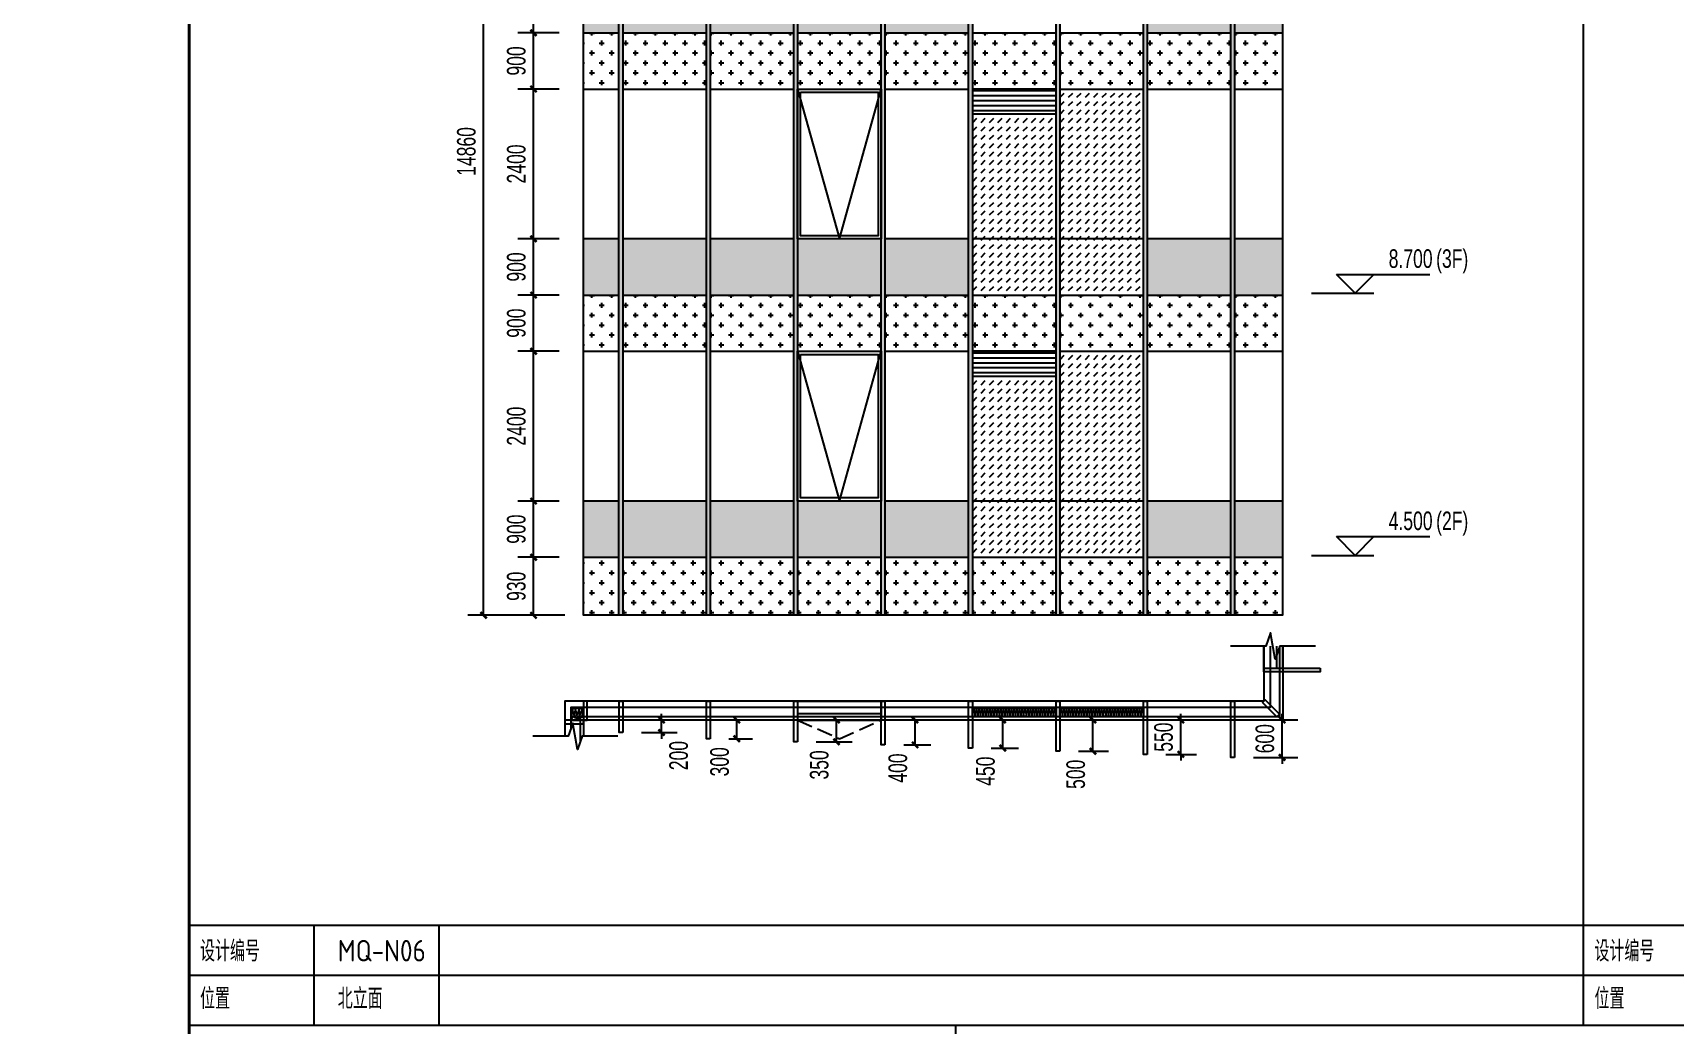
# Model space of a CAD drawing. Extents: x -3 to 440502, y -49243 to 59402.
# Drawn here: x 89097 to 115402, y 31079 to 46974 of the extents above; entities that cross this region are included whole.
import ezdxf

# ---------------------------------------------------------------- set-up
doc = ezdxf.new("R2010")
doc.units = 0
doc.header["$LTSCALE"] = 1000
doc.header["$MEASUREMENT"] = 0
for name, pattern in [('109-34 轴网$0$L1$0$$AUDIT_BAD_LTYPE1', [0]), ('ACAD_ISO05W100', [34, 24, -3, 0.5, -3, 0.5, -3]), ('DASH', [0.35, 0.25, -0.1])]:
    doc.linetypes.add(name, pattern=pattern)
for name, color, linetype in [('01-标注_尺寸', 124, 'Continuous'), ('01-标注_标高', 200, 'Continuous'), ('01-标注_符号', 200, 'Continuous'), ('02-TEXT_标注', 130, 'Continuous'), ('05-填充_156', 156, 'Continuous'), ('05-填充_18', 18, 'Continuous'), ('05-填充_天正', 26, 'Continuous'), ('A-0-图名图例', 2, 'Continuous'), ('A-C_玻璃幕墙', 140, 'Continuous'), ('A-C_窗', 140, 'Continuous'), ('A-TECH_结构', 21, 'Continuous'), ('D_铝板', 181, 'Continuous'), ('E-立面', 255, 'Continuous')]:
    doc.layers.add(name, color=color, linetype=linetype)
doc.styles.add('_TCH_DIM', font='ros.shx', dxfattribs={"bigfont": 'jd.shx'})
doc.styles.add('_TCH_DIM_T3', font='ros.shx', dxfattribs={"width": 0.705882, "bigfont": 'jd.shx'})
doc.styles.get("Standard").update_dxf_attribs({"font": 'gbenor.shx', "bigfont": 'gbcbig.shx'})
doc.dimstyles.new('_TCH_ARCH&&100', dxfattribs={"dimtxt": 297.5, "dimasz": 100, "dimexe": 250, "dimexo": 300, "dimgap": 126.25, "dimtad": 1, "dimdec": 0, "dimzin": 0, "dimdsep": 46, "dimtxsty": '_TCH_DIM_T3', "dimblk": 'ARCHTICK', "dimcen": 0.09, "dimclrt": 7, "dimazin": 2, "dimtfac": 1, "dimtdec": 0, "dimtix": 1, "dimtmove": 2, "dimatfit": 3, "dimfxl": 0, "dimtolj": 1, "dimtzin": 0, "dimarcsym": 0})
pattern_1 = [(0, (-429030.86, -14698.5), (158.75, 158.75), [79.375, -238.125]), (90, (-428991.17, -14738.19), (-158.75, 158.75), [79.375, -238.125])]
pattern_2 = [(0, (-426230.86, -14698.5), (158.75, 158.75), [79.375, -238.125]), (90, (-426191.17, -14738.19), (-158.75, 158.75), [79.375, -238.125])]
pattern_3 = [(0, (-423430.86, -14698.5), (158.75, 158.75), [79.375, -238.125]), (90, (-423391.17, -14738.19), (-158.75, 158.75), [79.375, -238.125])]
pattern_4 = [(0, (-420630.86, -14698.5), (158.75, 158.75), [79.375, -238.125]), (90, (-420591.17, -14738.19), (-158.75, 158.75), [79.375, -238.125])]
pattern_5 = [(0, (-431260.86, -14698.5), (158.75, 158.75), [79.375, -238.125]), (90, (-431221.17, -14738.19), (-158.75, 158.75), [79.375, -238.125])]
pattern_6 = [(0, (-429030.86, -10498.5), (158.75, 158.75), [79.375, -238.125]), (90, (-428991.17, -10538.19), (-158.75, 158.75), [79.375, -238.125])]
pattern_7 = [(0, (-426230.86, -10498.5), (158.75, 158.75), [79.375, -238.125]), (90, (-426191.17, -10538.19), (-158.75, 158.75), [79.375, -238.125])]
pattern_8 = [(0, (-423430.86, -10498.5), (158.75, 158.75), [79.375, -238.125]), (90, (-423391.17, -10538.19), (-158.75, 158.75), [79.375, -238.125])]

# ---------------------------------------------------------------- blocks, each defined once
blk = doc.blocks.new('*U19')
for p, q in [((0, 1600), (22335, 1600)), ((0, 800), (22335, 800)), ((0, 0), (22335, 0))]:
    blk.add_line(p, q)
for points in [[(2000, 1600), (2000, 0)], [(4000, 1600), (4000, 0)]]:
    blk.add_lwpolyline(points)
for s, p in [('设计编号', (176, 1020)), ('位置', (176, 258))]:
    blk.add_text(s, height=332.8).set_placement(p)
blk = doc.blocks.new('A$C2DDF4F07')
at = {"layer": 'A-C_窗'}
for points in [[(0, 2400), (1340, 2400), (1340, 0), (0, 0)], [(50, 2350), (1290, 2350), (1290, 50), (50, 50)]]:
    blk.add_lwpolyline(points, close=True, dxfattribs=at)
blk.add_lwpolyline([(0, 2400), (670, 0), (1340, 2400)], dxfattribs=at)
blk = doc.blocks.new('*U26')
at = {"layer": '05-填充_18'}
h = blk.add_hatch(color=256, dxfattribs=at)
h.dxf.hatch_style = 1
h.paths.add_polyline_path([(60, -14550), (0, -14550), (0, 310), (60, 310)])
blk.add_lwpolyline([(60, -14550), (0, -14550), (0, 310), (60, 310)], close=True)
blk = doc.blocks.new('$LinePat$岩棉板')
at = {"color": 0}
for p, q in [((0, -17), (12, -67)), ((12, -67), (24, -17))]:
    blk.add_line(p, q, dxfattribs=at)
for centre, start, end in [((12, -17), 0, 180), ((0, -67), 270, 0), ((24, -67), 180, 270)]:
    blk.add_arc(centre, 12, start, end, dxfattribs=at)
at = {"layer": 'Defpoints'}
blk.add_point((0, 0), dxfattribs=at)
at = {"layer": 'Defpoints', "color": 0}
blk.add_point((24, -84), dxfattribs=at)
blk = doc.blocks.new('ii')
blk.add_lwpolyline([(-1340, 0), (0, 0), (0, -150), (-1340, -150)], close=True)
at = {"color": 8, "xscale": -1.801075267316308, "yscale": 1.782568518697715, "zscale": 1.782568518697715}
for p in [(-1297, 0), (-1254, 0), (-1210, 0), (-1167, 0), (-1124, 0), (-1081, 0), (-1037, 0), (-994, 0), (-951, 0), (-908, 0), (-865, 0), (-821, 0), (-778, 0), (-735, 0), (-692, 0), (-648, 0), (-605, 0), (-562, 0), (-519, 0), (-475, 0), (-432, 0), (-389, 0), (-346, 0), (-303, 0), (-259, 0), (-216, 0), (-173, 0), (-130, 0), (-86, 0), (-43, 0), (0, 0)]:
    blk.add_blockref('$LinePat$岩棉板', p, dxfattribs=at)
blk = doc.blocks.new('$TCHSYS$WIN2D')
for p, q in [((-0.5, 0.5), (0.5, 0.5)), ((-0.5, 0.5), (-0.5, -0.5)), ((0.5, 0.5), (0.5, -0.5)), ((0.5, 0.167), (-0.5, 0.167)), ((0.5, -0.167), (-0.5, -0.167)), ((-0.5, -0.5), (0.5, -0.5))]:
    blk.add_line(p, q)
blk = doc.blocks.new('开启扇')
at = {"layer": 'A-C_窗', "linetype": 'DASH'}
blk.add_lwpolyline([(0, 50), (670, 350), (1340, 50)], dxfattribs=at)
at = {"layer": 'A-C_窗', "xscale": -1340, "yscale": 300, "zscale": 1340, "rotation": 180}
blk.add_blockref('$TCHSYS$WIN2D', (670, -100), dxfattribs=at)
blk = doc.blocks.new('A$C13E80662')
for points in [[(150, 150), (150, 200), (0, 200), (0, 0), (150, 0)], [(150, 0), (200, 0), (200, 150), (150, 150)]]:
    blk.add_lwpolyline(points)
at = {"color": 8, "yscale": 1.782568518697715, "zscale": 1.782568518697715}
for p, xscale, rotation in [((150, 200), 2.083333331597222, 270), ((150, 150), 2.083333331597222, 270), ((150, 100), 2.083333331597222, 270), ((150, 50), 2.083333331597222, 270), ((200, 0), 2.083333331597828, 180)]:
    blk.add_blockref('$LinePat$岩棉板', p, dxfattribs=dict(at, xscale=xscale, rotation=rotation))
blk = doc.blocks.new('A$C304D477F')
at = {"layer": '01-标注_符号', "linetype": '109-34 轴网$0$L1$0$$AUDIT_BAD_LTYPE1'}
for points in [[(12536, 2320), (11968, 2320), (11892, 2110), (11818, 2530), (11743, 2320), (11175, 2320)], [(1361, 874), (793, 874), (716, 664), (642, 1084), (568, 874), (0, 874)]]:
    blk.add_lwpolyline(points, dxfattribs=at)
at = {"layer": 'A-C_玻璃幕墙'}
for points in [[(11812, 2320), (11812, 1335), (612, 1335), (612, 997)], [(11962, 2320), (11962, 1185), (762, 1185), (762, 788)], [(12012, 2320), (12012, 1135), (812, 1135), (812, 874)]]:
    blk.add_lwpolyline(points, dxfattribs=at)
for points in [[(12612, 1965), (12612, 1905), (11712, 1905), (11712, 1965)], [(812, 1135), (872, 1135), (872, 1435), (812, 1435)], [(1442, 935), (1382, 935), (1382, 1435), (1442, 1435)], [(2842, 835), (2782, 835), (2782, 1435), (2842, 1435)], [(4242, 785), (4182, 785), (4182, 1435), (4242, 1435)], [(5642, 735), (5582, 735), (5582, 1435), (5642, 1435)], [(7042, 685), (6982, 685), (6982, 1435), (7042, 1435)], [(8442, 635), (8382, 635), (8382, 1435), (8442, 1435)], [(9842, 585), (9782, 585), (9782, 1435), (9842, 1435)], [(11242, 535), (11182, 535), (11182, 1435), (11242, 1435)], [(11690, 1414), (11733, 1456), (11962, 1228), (11919, 1185)], [(812, 1075), (812, 1135), (512, 1135), (512, 1075)]]:
    blk.add_lwpolyline(points, close=True, dxfattribs=at)
at = {"layer": 'A-C_窗'}
for p, q in [((11712, 1965), (11712, 2320)), ((11812, 2320), (11812, 1965)), ((11912, 2320), (11912, 1965)), ((12012, 1965), (12012, 2320)), ((11712, 1965), (12012, 1965))]:
    blk.add_line(p, q, dxfattribs=at)
at = {"layer": 'A-TECH_结构'}
blk.add_lwpolyline([(11712, 2320), (11712, 1435), (512, 1435), (512, 874)], dxfattribs=at)
at = {"xscale": -1, "rotation": 180}
blk.add_blockref('开启扇', (4242, 1185), dxfattribs=at)
at = {"layer": 'A-C_玻璃幕墙'}
for name, p, rotation in [('A$C13E80662', (611, 1335), 270), ('ii', (7042, 1185), 180), ('ii', (8442, 1185), 180)]:
    blk.add_blockref(name, p, dxfattribs=dict(at, rotation=rotation))
blk = doc.blocks.new('图框-A1')
for points, const_width in [([(0, 0), (841, 0), (841, 594), (0, 594)], 0.05), ([(766, 584), (25, 584), (25, 10), (766, 10)], 0.5)]:
    blk.add_lwpolyline(points, close=True, dxfattribs=dict(const_width=const_width))
blk = doc.blocks.new('*U66')
for p, q in [((0, 1600), (29475, 1600)), ((0, 800), (29475, 800)), ((0, 0), (29475, 0))]:
    blk.add_line(p, q)
for s, p in [('设计编号', (176, 1020)), ('位置', (176, 258))]:
    blk.add_text(s, height=332.8).set_placement(p)
blk = doc.blocks.new('_ArchTick')
at = {"color": 0, "linetype": 'ByBlock', "const_width": 0.4}
blk.add_lwpolyline([(-0.5, -0.5), (0.5, 0.5)], dxfattribs=at)
blk = doc.blocks.new('*D142')
at = {"layer": '01-标注_尺寸', "color": 0, "lineweight": -2, "transparency": 16777216}
for p, q in [((97616, 52504), (96067, 52504)), ((96317, 37644), (96317, 52504)), ((97616, 37644), (96067, 37644))]:
    blk.add_line(p, q, dxfattribs=at)
at = {"layer": 'Defpoints', "color": 0, "transparency": 16777216}
for p in [(96317, 52504), (97916, 52504), (97916, 37644)]:
    blk.add_point(p, dxfattribs=at)
at = {"layer": '01-标注_尺寸', "color": 0, "lineweight": -2, "transparency": 16777216, "xscale": 100, "yscale": 100, "zscale": 100}
for p, rotation in [((96317, 52504), 90), ((96317, 37644), 270)]:
    blk.add_blockref('_ArchTick', p, dxfattribs=dict(at, rotation=rotation))
at = {"layer": '01-标注_尺寸', "color": 7, "transparency": 16777216, "insert": (96042, 45074), "char_height": 297.5, "attachment_point": 5, "rotation": 90, "style": '_TCH_DIM_T3'}
blk.add_mtext('\\A1;14860', dxfattribs=at)
blk = doc.blocks.new('*D143')
at = {"layer": '01-标注_尺寸', "color": 0, "lineweight": -2, "transparency": 16777216}
for p, q in [((97530, 38574), (96867, 38574)), ((97117, 37644), (97117, 38574)), ((97530, 37644), (96867, 37644))]:
    blk.add_line(p, q, dxfattribs=at)
at = {"layer": 'Defpoints', "color": 0, "transparency": 16777216}
for p in [(97117, 38574), (97830, 38574), (97830, 37644)]:
    blk.add_point(p, dxfattribs=at)
at = {"layer": '01-标注_尺寸', "color": 0, "lineweight": -2, "transparency": 16777216, "xscale": 100, "yscale": 100, "zscale": 100}
for p, rotation in [((97117, 38574), 90), ((97117, 37644), 270)]:
    blk.add_blockref('_ArchTick', p, dxfattribs=dict(at, rotation=rotation))
at = {"layer": '01-标注_尺寸', "color": 7, "transparency": 16777216, "insert": (96842, 38109), "char_height": 297.5, "attachment_point": 5, "rotation": 90, "style": '_TCH_DIM_T3'}
blk.add_mtext('\\A1;930', dxfattribs=at)
blk = doc.blocks.new('*D144')
at = {"layer": '01-标注_尺寸', "color": 0, "lineweight": -2, "transparency": 16777216}
for p, q in [((97530, 39474), (96867, 39474)), ((97117, 38574), (97117, 39474)), ((97530, 38574), (96867, 38574))]:
    blk.add_line(p, q, dxfattribs=at)
at = {"layer": 'Defpoints', "color": 0, "transparency": 16777216}
for p in [(97117, 39474), (97830, 39474), (97830, 38574)]:
    blk.add_point(p, dxfattribs=at)
at = {"layer": '01-标注_尺寸', "color": 0, "lineweight": -2, "transparency": 16777216, "xscale": 100, "yscale": 100, "zscale": 100}
for p, rotation in [((97117, 39474), 90), ((97117, 38574), 270)]:
    blk.add_blockref('_ArchTick', p, dxfattribs=dict(at, rotation=rotation))
at = {"layer": '01-标注_尺寸', "color": 7, "transparency": 16777216, "insert": (96842, 39024), "char_height": 297.5, "attachment_point": 5, "rotation": 90, "style": '_TCH_DIM_T3'}
blk.add_mtext('\\A1;900', dxfattribs=at)
blk = doc.blocks.new('*D145')
at = {"layer": '01-标注_尺寸', "color": 0, "lineweight": -2, "transparency": 16777216}
for p, q in [((97530, 41874), (96867, 41874)), ((97117, 39474), (97117, 41874)), ((97530, 39474), (96867, 39474))]:
    blk.add_line(p, q, dxfattribs=at)
at = {"layer": 'Defpoints', "color": 0, "transparency": 16777216}
for p in [(97117, 41874), (97830, 41874), (97830, 39474)]:
    blk.add_point(p, dxfattribs=at)
at = {"layer": '01-标注_尺寸', "color": 0, "lineweight": -2, "transparency": 16777216, "xscale": 100, "yscale": 100, "zscale": 100}
for p, rotation in [((97117, 41874), 90), ((97117, 39474), 270)]:
    blk.add_blockref('_ArchTick', p, dxfattribs=dict(at, rotation=rotation))
at = {"layer": '01-标注_尺寸', "color": 7, "transparency": 16777216, "insert": (96842, 40674), "char_height": 297.5, "attachment_point": 5, "rotation": 90, "style": '_TCH_DIM_T3'}
blk.add_mtext('\\A1;2400', dxfattribs=at)
blk = doc.blocks.new('*D146')
at = {"layer": '01-标注_尺寸', "color": 0, "lineweight": -2, "transparency": 16777216}
for p, q in [((97530, 42774), (96867, 42774)), ((97117, 41874), (97117, 42774)), ((97530, 41874), (96867, 41874))]:
    blk.add_line(p, q, dxfattribs=at)
at = {"layer": 'Defpoints', "color": 0, "transparency": 16777216}
for p in [(97117, 42774), (97830, 42774), (97830, 41874)]:
    blk.add_point(p, dxfattribs=at)
at = {"layer": '01-标注_尺寸', "color": 0, "lineweight": -2, "transparency": 16777216, "xscale": 100, "yscale": 100, "zscale": 100}
for p, rotation in [((97117, 42774), 90), ((97117, 41874), 270)]:
    blk.add_blockref('_ArchTick', p, dxfattribs=dict(at, rotation=rotation))
at = {"layer": '01-标注_尺寸', "color": 7, "transparency": 16777216, "insert": (96842, 42324), "char_height": 297.5, "attachment_point": 5, "rotation": 90, "style": '_TCH_DIM_T3'}
blk.add_mtext('\\A1;900', dxfattribs=at)
blk = doc.blocks.new('*D147')
at = {"layer": '01-标注_尺寸', "color": 0, "lineweight": -2, "transparency": 16777216}
for p, q in [((97530, 43674), (96867, 43674)), ((97117, 42774), (97117, 43674)), ((97530, 42774), (96867, 42774))]:
    blk.add_line(p, q, dxfattribs=at)
at = {"layer": 'Defpoints', "color": 0, "transparency": 16777216}
for p in [(97117, 43674), (97830, 43674), (97830, 42774)]:
    blk.add_point(p, dxfattribs=at)
at = {"layer": '01-标注_尺寸', "color": 0, "lineweight": -2, "transparency": 16777216, "xscale": 100, "yscale": 100, "zscale": 100}
for p, rotation in [((97117, 43674), 90), ((97117, 42774), 270)]:
    blk.add_blockref('_ArchTick', p, dxfattribs=dict(at, rotation=rotation))
at = {"layer": '01-标注_尺寸', "color": 7, "transparency": 16777216, "insert": (96842, 43224), "char_height": 297.5, "attachment_point": 5, "rotation": 90, "style": '_TCH_DIM_T3'}
blk.add_mtext('\\A1;900', dxfattribs=at)
blk = doc.blocks.new('*D148')
at = {"layer": '01-标注_尺寸', "color": 0, "lineweight": -2, "transparency": 16777216}
for p, q in [((97530, 46074), (96867, 46074)), ((97117, 43674), (97117, 46074)), ((97530, 43674), (96867, 43674))]:
    blk.add_line(p, q, dxfattribs=at)
at = {"layer": 'Defpoints', "color": 0, "transparency": 16777216}
for p in [(97117, 46074), (97830, 46074), (97830, 43674)]:
    blk.add_point(p, dxfattribs=at)
at = {"layer": '01-标注_尺寸', "color": 0, "lineweight": -2, "transparency": 16777216, "xscale": 100, "yscale": 100, "zscale": 100}
for p, rotation in [((97117, 46074), 90), ((97117, 43674), 270)]:
    blk.add_blockref('_ArchTick', p, dxfattribs=dict(at, rotation=rotation))
at = {"layer": '01-标注_尺寸', "color": 7, "transparency": 16777216, "insert": (96842, 44874), "char_height": 297.5, "attachment_point": 5, "rotation": 90, "style": '_TCH_DIM_T3'}
blk.add_mtext('\\A1;2400', dxfattribs=at)
blk = doc.blocks.new('*D149')
at = {"layer": '01-标注_尺寸', "color": 0, "lineweight": -2, "transparency": 16777216}
for p, q in [((97530, 46974), (96867, 46974)), ((97117, 46074), (97117, 46974)), ((97530, 46074), (96867, 46074))]:
    blk.add_line(p, q, dxfattribs=at)
at = {"layer": 'Defpoints', "color": 0, "transparency": 16777216}
for p in [(97117, 46974), (97830, 46974), (97830, 46074)]:
    blk.add_point(p, dxfattribs=at)
at = {"layer": '01-标注_尺寸', "color": 0, "lineweight": -2, "transparency": 16777216, "xscale": 100, "yscale": 100, "zscale": 100}
for p, rotation in [((97117, 46974), 90), ((97117, 46074), 270)]:
    blk.add_blockref('_ArchTick', p, dxfattribs=dict(at, rotation=rotation))
at = {"layer": '01-标注_尺寸', "color": 7, "transparency": 16777216, "insert": (96842, 46524), "char_height": 297.5, "attachment_point": 5, "rotation": 90, "style": '_TCH_DIM_T3'}
blk.add_mtext('\\A1;900', dxfattribs=at)
blk = doc.blocks.new('*D150')
at = {"layer": '01-标注_尺寸', "color": 0, "lineweight": -2, "transparency": 16777216}
for p, q in [((97530, 47874), (96867, 47874)), ((97117, 46974), (97117, 47874)), ((97530, 46974), (96867, 46974))]:
    blk.add_line(p, q, dxfattribs=at)
at = {"layer": 'Defpoints', "color": 0, "transparency": 16777216}
for p in [(97117, 47874), (97830, 47874), (97830, 46974)]:
    blk.add_point(p, dxfattribs=at)
at = {"layer": '01-标注_尺寸', "color": 0, "lineweight": -2, "transparency": 16777216, "xscale": 100, "yscale": 100, "zscale": 100}
for p, rotation in [((97117, 47874), 90), ((97117, 46974), 270)]:
    blk.add_blockref('_ArchTick', p, dxfattribs=dict(at, rotation=rotation))
at = {"layer": '01-标注_尺寸', "color": 7, "transparency": 16777216, "insert": (96842, 47424), "char_height": 297.5, "attachment_point": 5, "rotation": 90, "style": '_TCH_DIM_T3'}
blk.add_mtext('\\A1;900', dxfattribs=at)
blk = doc.blocks.new('*D206')
at = {"layer": '01-标注_尺寸', "color": 0, "lineweight": -2, "transparency": 16777216}
for p, q in [((99167, 35967), (99167, 36067)), ((98846, 35967), (99417, 35967)), ((99167, 35767), (99167, 35967)), ((98846, 35767), (99417, 35767)), ((99167, 35767), (99167, 35667))]:
    blk.add_line(p, q, dxfattribs=at)
at = {"layer": 'Defpoints', "color": 0, "transparency": 16777216}
for p in [(98546, 35967), (99167, 35967), (98546, 35767)]:
    blk.add_point(p, dxfattribs=at)
at = {"layer": '01-标注_尺寸', "color": 0, "lineweight": -2, "transparency": 16777216, "xscale": 100, "yscale": 100, "zscale": 100}
for p, rotation in [((99167, 35967), 270), ((99167, 35767), 90)]:
    blk.add_blockref('_ArchTick', p, dxfattribs=dict(at, rotation=rotation))
at = {"layer": '01-标注_尺寸', "color": 7, "transparency": 16777216, "insert": (99442, 35397), "char_height": 297.5, "attachment_point": 5, "rotation": 90, "style": '_TCH_DIM_T3'}
blk.add_mtext('\\A1;200', dxfattribs=at)
blk = doc.blocks.new('*D207')
at = {"layer": '01-标注_尺寸', "color": 0, "lineweight": -2, "transparency": 16777216}
for p, q in [((100246, 35967), (100623, 35967)), ((100373, 35667), (100373, 35967)), ((100246, 35667), (100623, 35667))]:
    blk.add_line(p, q, dxfattribs=at)
at = {"layer": 'Defpoints', "color": 0, "transparency": 16777216}
for p in [(99946, 35967), (100373, 35967), (99946, 35667)]:
    blk.add_point(p, dxfattribs=at)
at = {"layer": '01-标注_尺寸', "color": 0, "lineweight": -2, "transparency": 16777216, "xscale": 100, "yscale": 100, "zscale": 100}
for p, rotation in [((100373, 35967), 90), ((100373, 35667), 270)]:
    blk.add_blockref('_ArchTick', p, dxfattribs=dict(at, rotation=rotation))
at = {"layer": '01-标注_尺寸', "color": 7, "transparency": 16777216, "insert": (100098, 35297), "char_height": 297.5, "attachment_point": 5, "rotation": 90, "style": '_TCH_DIM_T3'}
blk.add_mtext('\\A1;300', dxfattribs=at)
blk = doc.blocks.new('*D208')
at = {"layer": '01-标注_尺寸', "color": 0, "lineweight": -2, "transparency": 16777216}
for p, q in [((101646, 35967), (102219, 35967)), ((101969, 35617), (101969, 35967)), ((101646, 35617), (102219, 35617))]:
    blk.add_line(p, q, dxfattribs=at)
at = {"layer": 'Defpoints', "color": 0, "transparency": 16777216}
for p in [(101346, 35967), (101969, 35967), (101346, 35617)]:
    blk.add_point(p, dxfattribs=at)
at = {"layer": '01-标注_尺寸', "color": 0, "lineweight": -2, "transparency": 16777216, "xscale": 100, "yscale": 100, "zscale": 100}
for p, rotation in [((101969, 35967), 90), ((101969, 35617), 270)]:
    blk.add_blockref('_ArchTick', p, dxfattribs=dict(at, rotation=rotation))
at = {"layer": '01-标注_尺寸', "color": 7, "transparency": 16777216, "insert": (101694, 35247), "char_height": 297.5, "attachment_point": 5, "rotation": 90, "style": '_TCH_DIM_T3'}
blk.add_mtext('\\A1;350', dxfattribs=at)
blk = doc.blocks.new('*D209')
at = {"layer": '01-标注_尺寸', "color": 0, "lineweight": -2, "transparency": 16777216}
for p, q in [((103046, 35967), (103478, 35967)), ((103228, 35567), (103228, 35967)), ((103046, 35567), (103478, 35567))]:
    blk.add_line(p, q, dxfattribs=at)
at = {"layer": 'Defpoints', "color": 0, "transparency": 16777216}
for p in [(102746, 35967), (103228, 35967), (102746, 35567)]:
    blk.add_point(p, dxfattribs=at)
at = {"layer": '01-标注_尺寸', "color": 0, "lineweight": -2, "transparency": 16777216, "xscale": 100, "yscale": 100, "zscale": 100}
for p, rotation in [((103228, 35967), 90), ((103228, 35567), 270)]:
    blk.add_blockref('_ArchTick', p, dxfattribs=dict(at, rotation=rotation))
at = {"layer": '01-标注_尺寸', "color": 7, "transparency": 16777216, "insert": (102953, 35197), "char_height": 297.5, "attachment_point": 5, "rotation": 90, "style": '_TCH_DIM_T3'}
blk.add_mtext('\\A1;400', dxfattribs=at)
blk = doc.blocks.new('*D210')
at = {"layer": '01-标注_尺寸', "color": 0, "lineweight": -2, "transparency": 16777216}
for p, q in [((104446, 35967), (104882, 35967)), ((104632, 35517), (104632, 35967)), ((104446, 35517), (104882, 35517))]:
    blk.add_line(p, q, dxfattribs=at)
at = {"layer": 'Defpoints', "color": 0, "transparency": 16777216}
for p in [(104146, 35967), (104632, 35967), (104146, 35517)]:
    blk.add_point(p, dxfattribs=at)
at = {"layer": '01-标注_尺寸', "color": 0, "lineweight": -2, "transparency": 16777216, "xscale": 100, "yscale": 100, "zscale": 100}
for p, rotation in [((104632, 35967), 90), ((104632, 35517), 270)]:
    blk.add_blockref('_ArchTick', p, dxfattribs=dict(at, rotation=rotation))
at = {"layer": '01-标注_尺寸', "color": 7, "transparency": 16777216, "insert": (104357, 35147), "char_height": 297.5, "attachment_point": 5, "rotation": 90, "style": '_TCH_DIM_T3'}
blk.add_mtext('\\A1;450', dxfattribs=at)
blk = doc.blocks.new('*D211')
at = {"layer": '01-标注_尺寸', "color": 0, "lineweight": -2, "transparency": 16777216}
for p, q in [((105846, 35967), (106327, 35967)), ((106077, 35467), (106077, 35967)), ((105846, 35467), (106327, 35467))]:
    blk.add_line(p, q, dxfattribs=at)
at = {"layer": 'Defpoints', "color": 0, "transparency": 16777216}
for p in [(105546, 35967), (106077, 35967), (105546, 35467)]:
    blk.add_point(p, dxfattribs=at)
at = {"layer": '01-标注_尺寸', "color": 0, "lineweight": -2, "transparency": 16777216, "xscale": 100, "yscale": 100, "zscale": 100}
for p, rotation in [((106077, 35967), 90), ((106077, 35467), 270)]:
    blk.add_blockref('_ArchTick', p, dxfattribs=dict(at, rotation=rotation))
at = {"layer": '01-标注_尺寸', "color": 7, "transparency": 16777216, "insert": (105802, 35097), "char_height": 297.5, "attachment_point": 5, "rotation": 90, "style": '_TCH_DIM_T3'}
blk.add_mtext('\\A1;500', dxfattribs=at)
blk = doc.blocks.new('*D212')
at = {"layer": '01-标注_尺寸', "color": 0, "lineweight": -2, "transparency": 16777216}
for p, q in [((107484, 35967), (107484, 36067)), ((107246, 35967), (107734, 35967)), ((107484, 35417), (107484, 35967)), ((107246, 35417), (107734, 35417)), ((107484, 35417), (107484, 35317))]:
    blk.add_line(p, q, dxfattribs=at)
at = {"layer": 'Defpoints', "color": 0, "transparency": 16777216}
for p in [(106946, 35967), (107484, 35967), (106946, 35417)]:
    blk.add_point(p, dxfattribs=at)
at = {"layer": '01-标注_尺寸', "color": 0, "lineweight": -2, "transparency": 16777216, "xscale": 100, "yscale": 100, "zscale": 100}
for p, rotation in [((107484, 35967), 270), ((107484, 35417), 90)]:
    blk.add_blockref('_ArchTick', p, dxfattribs=dict(at, rotation=rotation))
at = {"layer": '01-标注_尺寸', "color": 7, "transparency": 16777216, "insert": (107209, 35692), "char_height": 297.5, "attachment_point": 5, "rotation": 90, "style": '_TCH_DIM_T3'}
blk.add_mtext('\\A1;550', dxfattribs=at)
blk = doc.blocks.new('*D213')
at = {"layer": '01-标注_尺寸', "color": 0, "lineweight": -2, "transparency": 16777216}
for p, q in [((109107, 35967), (109107, 36067)), ((108646, 35967), (109357, 35967)), ((109107, 35367), (109107, 35967)), ((108646, 35367), (109357, 35367)), ((109107, 35367), (109107, 35267))]:
    blk.add_line(p, q, dxfattribs=at)
at = {"layer": 'Defpoints', "color": 0, "transparency": 16777216}
for p in [(108346, 35967), (109107, 35967), (108346, 35367)]:
    blk.add_point(p, dxfattribs=at)
at = {"layer": '01-标注_尺寸', "color": 0, "lineweight": -2, "transparency": 16777216, "xscale": 100, "yscale": 100, "zscale": 100}
for p, rotation in [((109107, 35967), 270), ((109107, 35367), 90)]:
    blk.add_blockref('_ArchTick', p, dxfattribs=dict(at, rotation=rotation))
at = {"layer": '01-标注_尺寸', "color": 7, "transparency": 16777216, "insert": (108832, 35667), "char_height": 297.5, "attachment_point": 5, "rotation": 90, "style": '_TCH_DIM_T3'}
blk.add_mtext('\\A1;600', dxfattribs=at)

msp = doc.modelspace()

# ---------------------------------------------------------------- hatches: boundary and pattern name
at = {"layer": '05-填充_156'}
h = msp.add_hatch(dxfattribs=at)
h.set_pattern_fill('CROSS', color=136, scale=100)
h.set_pattern_definition([(0, (-431260.86, -10498.5), (158.75, 158.75), [79.375, -238.125]), (90, (-431221.17, -10538.19), (-158.75, 158.75), [79.375, -238.125])])
h.paths.add_polyline_path([(98485.6, 46974.2), (97915.6, 46974.2), (97915.6, 46074.2), (98485.6, 46074.2)])
h = msp.add_hatch(dxfattribs=at)
h.set_pattern_fill('CROSS', color=136, scale=100)
h.set_pattern_definition([(0, (-431830.86, -10498.5), (158.75, 158.75), [79.375, -238.125]), (90, (-431791.17, -10538.19), (-158.75, 158.75), [79.375, -238.125])])
h.paths.add_polyline_path([(99885.6, 46974.2), (98545.6, 46974.2), (98545.6, 46074.2), (99885.6, 46074.2)])
h = msp.add_hatch(dxfattribs=at)
h.set_pattern_fill('CROSS', color=136, scale=100)
h.set_pattern_definition(pattern_6)
h.paths.add_polyline_path([(101285.6, 46974.2), (99945.6, 46974.2), (99945.6, 46074.2), (101285.6, 46074.2)])
h = msp.add_hatch(dxfattribs=at)
h.set_pattern_fill('CROSS', color=136, scale=100)
h.set_pattern_definition(pattern_6)
h.paths.add_polyline_path([(102685.6, 46974.2), (101345.6, 46974.2), (101345.6, 46074.2), (102685.6, 46074.2)])
h = msp.add_hatch(dxfattribs=at)
h.set_pattern_fill('CROSS', color=136, scale=100)
h.set_pattern_definition(pattern_7)
h.paths.add_polyline_path([(104085.6, 46974.2), (102745.6, 46974.2), (102745.6, 46074.2), (104085.6, 46074.2)])
h = msp.add_hatch(dxfattribs=at)
h.set_pattern_fill('CROSS', color=136, scale=100)
h.set_pattern_definition(pattern_7)
h.paths.add_polyline_path([(105485.6, 46974.2), (104145.6, 46974.2), (104145.6, 46074.2), (105485.6, 46074.2)])
h = msp.add_hatch(dxfattribs=at)
h.set_pattern_fill('CROSS', color=136, scale=100)
h.set_pattern_definition(pattern_8)
h.paths.add_polyline_path([(106885.6, 46974.2), (105545.6, 46974.2), (105545.6, 46074.2), (106885.6, 46074.2)])
h = msp.add_hatch(dxfattribs=at)
h.set_pattern_fill('CROSS', color=136, scale=100)
h.set_pattern_definition(pattern_8)
h.paths.add_polyline_path([(108285.6, 46974.2), (106945.6, 46974.2), (106945.6, 46074.2), (108285.6, 46074.2)])
h = msp.add_hatch(dxfattribs=at)
h.set_pattern_fill('CROSS', color=136, scale=100)
h.set_pattern_definition([(0, (-420630.86, -10498.5), (158.75, 158.75), [79.375, -238.125]), (90, (-420591.17, -10538.19), (-158.75, 158.75), [79.375, -238.125])])
h.paths.add_polyline_path([(109115.6, 46974.2), (108345.6, 46974.2), (108345.6, 46074.2), (109115.6, 46074.2)])
h = msp.add_hatch(dxfattribs=at)
h.set_pattern_fill('DASH', color=256, scale=100, angle=45)
h.set_pattern_definition([(45, (-423430.86, -10498.5), (1e-14, 134.703842), [95.25, -95.25])])
h.paths.add_polyline_path([(106885.6, 46074.2), (105545.6, 46074.2), (105545.6, 42774.2), (106885.6, 42774.2)])
h = msp.add_hatch(dxfattribs=at)
h.set_pattern_fill('DASH', color=256, scale=100, angle=45)
h.set_pattern_definition([(45, (-424830.86, -10498.5), (1e-14, 134.703842), [95.25, -95.25])])
h.paths.add_polyline_path([(105485.6, 45674.2), (104145.6, 45674.2), (104145.6, 42774.2), (105485.6, 42774.2)])
h = msp.add_hatch(dxfattribs=at)
h.set_pattern_fill('CROSS', color=136, scale=100)
h.set_pattern_definition(pattern_5)
h.paths.add_polyline_path([(98485.6, 42774.2), (97915.6, 42774.2), (97915.6, 41874.2), (98485.6, 41874.2)])
h = msp.add_hatch(dxfattribs=at)
h.set_pattern_fill('CROSS', color=136, scale=100)
h.set_pattern_definition([(0, (-431830.86, -14698.5), (158.75, 158.75), [79.375, -238.125]), (90, (-431791.17, -14738.19), (-158.75, 158.75), [79.375, -238.125])])
h.paths.add_polyline_path([(99885.6, 42774.2), (98545.6, 42774.2), (98545.6, 41874.2), (99885.6, 41874.2)])
h = msp.add_hatch(dxfattribs=at)
h.set_pattern_fill('CROSS', color=136, scale=100)
h.set_pattern_definition(pattern_1)
h.paths.add_polyline_path([(101285.6, 42774.2), (99945.6, 42774.2), (99945.6, 41874.2), (101285.6, 41874.2)])
h = msp.add_hatch(dxfattribs=at)
h.set_pattern_fill('CROSS', color=136, scale=100)
h.set_pattern_definition(pattern_1)
h.paths.add_polyline_path([(102685.6, 42774.2), (101345.6, 42774.2), (101345.6, 41874.2), (102685.6, 41874.2)])
h = msp.add_hatch(dxfattribs=at)
h.set_pattern_fill('CROSS', color=136, scale=100)
h.set_pattern_definition(pattern_2)
h.paths.add_polyline_path([(104085.6, 42774.2), (102745.6, 42774.2), (102745.6, 41874.2), (104085.6, 41874.2)])
h = msp.add_hatch(dxfattribs=at)
h.set_pattern_fill('CROSS', color=136, scale=100)
h.set_pattern_definition(pattern_2)
h.paths.add_polyline_path([(105485.6, 42774.2), (104145.6, 42774.2), (104145.6, 41874.2), (105485.6, 41874.2)])
h = msp.add_hatch(dxfattribs=at)
h.set_pattern_fill('CROSS', color=136, scale=100)
h.set_pattern_definition(pattern_3)
h.paths.add_polyline_path([(106885.6, 42774.2), (105545.6, 42774.2), (105545.6, 41874.2), (106885.6, 41874.2)])
h = msp.add_hatch(dxfattribs=at)
h.set_pattern_fill('CROSS', color=136, scale=100)
h.set_pattern_definition(pattern_3)
h.paths.add_polyline_path([(108285.6, 42774.2), (106945.6, 42774.2), (106945.6, 41874.2), (108285.6, 41874.2)])
h = msp.add_hatch(dxfattribs=at)
h.set_pattern_fill('CROSS', color=136, scale=100)
h.set_pattern_definition(pattern_4)
h.paths.add_polyline_path([(109115.6, 42774.2), (108345.6, 42774.2), (108345.6, 41874.2), (109115.6, 41874.2)])
h = msp.add_hatch(dxfattribs=at)
h.set_pattern_fill('DASH', color=256, scale=100, angle=45)
h.set_pattern_definition([(45, (-423430.86, -14698.5), (1e-14, 134.703842), [95.25, -95.25])])
h.paths.add_polyline_path([(106885.6, 41874.2), (105545.6, 41874.2), (105545.6, 38574.2), (106885.6, 38574.2)])
h = msp.add_hatch(dxfattribs=at)
h.set_pattern_fill('DASH', color=256, scale=100, angle=45)
h.set_pattern_definition([(45, (-424830.86, -14698.5), (1e-14, 134.703842), [95.25, -95.25])])
h.paths.add_polyline_path([(105485.6, 41474.2), (104145.6, 41474.2), (104145.6, 38574.2), (105485.6, 38574.2)])
h = msp.add_hatch(dxfattribs=at)
h.set_pattern_fill('CROSS', color=136, scale=100)
h.set_pattern_definition(pattern_5)
h.paths.add_polyline_path([(98485.6, 38574.2), (97915.6, 38574.2), (97915.6, 37644.2), (98485.6, 37644.2)])
h = msp.add_hatch(dxfattribs=at)
h.set_pattern_fill('CROSS', color=136, scale=100)
h.set_pattern_definition([(0, (-430430.86, -14698.5), (158.75, 158.75), [79.375, -238.125]), (90, (-430391.17, -14738.19), (-158.75, 158.75), [79.375, -238.125])])
h.paths.add_polyline_path([(99885.6, 38574.2), (98545.6, 38574.2), (98545.6, 37644.2), (99885.6, 37644.2)])
h = msp.add_hatch(dxfattribs=at)
h.set_pattern_fill('CROSS', color=136, scale=100)
h.set_pattern_definition(pattern_1)
h.paths.add_polyline_path([(101285.6, 38574.2), (99945.6, 38574.2), (99945.6, 37644.2), (101285.6, 37644.2)])
h = msp.add_hatch(dxfattribs=at)
h.set_pattern_fill('CROSS', color=136, scale=100)
h.set_pattern_definition([(0, (-427630.86, -14698.5), (158.75, 158.75), [79.375, -238.125]), (90, (-427591.17, -14738.19), (-158.75, 158.75), [79.375, -238.125])])
h.paths.add_polyline_path([(102685.6, 38574.2), (101345.6, 38574.2), (101345.6, 37644.2), (102685.6, 37644.2)])
h = msp.add_hatch(dxfattribs=at)
h.set_pattern_fill('CROSS', color=136, scale=100)
h.set_pattern_definition(pattern_2)
h.paths.add_polyline_path([(104085.6, 38574.2), (102745.6, 38574.2), (102745.6, 37644.2), (104085.6, 37644.2)])
h = msp.add_hatch(dxfattribs=at)
h.set_pattern_fill('CROSS', color=136, scale=100)
h.set_pattern_definition([(0, (-424830.86, -14698.5), (158.75, 158.75), [79.375, -238.125]), (90, (-424791.17, -14738.19), (-158.75, 158.75), [79.375, -238.125])])
h.paths.add_polyline_path([(105485.6, 38574.2), (104145.6, 38574.2), (104145.6, 37644.2), (105485.6, 37644.2)])
h = msp.add_hatch(dxfattribs=at)
h.set_pattern_fill('CROSS', color=136, scale=100)
h.set_pattern_definition(pattern_3)
h.paths.add_polyline_path([(106885.6, 38574.2), (105545.6, 38574.2), (105545.6, 37644.2), (106885.6, 37644.2)])
h = msp.add_hatch(dxfattribs=at)
h.set_pattern_fill('CROSS', color=136, scale=100)
h.set_pattern_definition([(0, (-422030.86, -14698.5), (158.75, 158.75), [79.375, -238.125]), (90, (-421991.17, -14738.19), (-158.75, 158.75), [79.375, -238.125])])
h.paths.add_polyline_path([(108285.6, 38574.2), (106945.6, 38574.2), (106945.6, 37644.2), (108285.6, 37644.2)])
h = msp.add_hatch(dxfattribs=at)
h.set_pattern_fill('CROSS', color=136, scale=100)
h.set_pattern_definition(pattern_4)
h.paths.add_polyline_path([(109115.6, 38574.2), (108345.6, 38574.2), (108345.6, 37644.2), (109115.6, 37644.2)])
at = {"layer": '05-填充_天正'}
h = msp.add_hatch(dxfattribs=at)
h.set_pattern_fill('AR-CONC', color=256, scale=200)
h.set_pattern_definition([(50, (0, 0), (364.36934, -31.8782), [38.1, -419.1]), (355, (0, 0), (-70.4857, 382.1133), [30.48, -335.28]), (100.451, (30.36, -2.66), (293.885, 350.2334), [32.38, -356.18]), (46.1842, (0, 101.6), (542.158, -84.0847), [57.15, -628.65]), (96.6356, (45.2, 94.6), (474.8085, 494.851), [48.57, -534.27]), (351.184, (0, 101.6), (474.8092, 494.8502), [45.72, -502.92]), (21, (50.8, 76.2), (303.22976, -204.531), [38.1, -419.1]), (326, (50.8, 76.2), (123.604, 368.3759), [30.48, -335.28]), (71.4514, (76.07, 59.16), (426.833, 163.8457), [32.38, -356.18]), (37.5, (0, 0), (6.1772, 169.11008), [0, -331.216, 0, -340.36, 0, -336.55]), (7.5, (0, 0), (133.63933, 200.36115), [0, -194.056, 0, -323.596, 0, -128.27]), (327.5, (-113.28, 0), (271.18119, -11.45749), [0, -127, 0, -396.24, 0, -525.78]), (317.5, (-164.08, 0), (296.25836, 50.853), [0, -165.1, 0, -263.144, 0, -373.38])])
h.paths.add_polyline_path([(108345.6, 47874.2), (109115.6, 47874.2), (109115.6, 46974.2), (108345.6, 46974.2)])
h.paths.add_polyline_path([(106945.6, 46974.2), (108285.6, 46974.2), (108285.6, 47874.2), (106945.6, 47874.2)])
h.paths.add_polyline_path([(102745.6, 47874.2), (104085.6, 47874.2), (104085.6, 46974.2), (102745.6, 46974.2)])
h.paths.add_polyline_path([(101345.6, 46974.2), (102685.6, 46974.2), (102685.6, 47874.2), (101345.6, 47874.2)])
h.paths.add_polyline_path([(99945.6, 46974.2), (101285.6, 46974.2), (101285.6, 47874.2), (99945.6, 47874.2)])
h.paths.add_polyline_path([(98545.6, 46974.2), (99885.6, 46974.2), (99885.6, 47874.2), (98545.6, 47874.2)])
h.paths.add_polyline_path([(97915.6, 46974.2), (98485.6, 46974.2), (98485.6, 47874.2), (97915.6, 47874.2)])
h.paths.add_polyline_path([(108345.6, 43674.2), (109115.6, 43674.2), (109115.6, 42774.2), (108345.6, 42774.2)])
h.paths.add_polyline_path([(106945.6, 42774.2), (108285.6, 42774.2), (108285.6, 43674.2), (106945.6, 43674.2)])
h.paths.add_polyline_path([(102745.6, 43674.2), (104085.6, 43674.2), (104085.6, 42774.2), (102745.6, 42774.2)])
h.paths.add_polyline_path([(101345.6, 42774.2), (102685.6, 42774.2), (102685.6, 43674.2), (101345.6, 43674.2)])
h.paths.add_polyline_path([(99945.6, 42774.2), (101285.6, 42774.2), (101285.6, 43674.2), (99945.6, 43674.2)])
h.paths.add_polyline_path([(98545.6, 42774.2), (99885.6, 42774.2), (99885.6, 43674.2), (98545.6, 43674.2)])
h.paths.add_polyline_path([(97915.6, 42774.2), (98485.6, 42774.2), (98485.6, 43674.2), (97915.6, 43674.2)])
h.paths.add_polyline_path([(108345.6, 39474.2), (109115.6, 39474.2), (109115.6, 38574.2), (108345.6, 38574.2)])
h.paths.add_polyline_path([(106945.6, 38574.2), (108285.6, 38574.2), (108285.6, 39474.2), (106945.6, 39474.2)])
h.paths.add_polyline_path([(102745.6, 39474.2), (104085.6, 39474.2), (104085.6, 38574.2), (102745.6, 38574.2)])
h.paths.add_polyline_path([(101345.6, 38574.2), (102685.6, 38574.2), (102685.6, 39474.2), (101345.6, 39474.2)])
h.paths.add_polyline_path([(99945.6, 38574.2), (101285.6, 38574.2), (101285.6, 39474.2), (99945.6, 39474.2)])
h.paths.add_polyline_path([(98545.6, 38574.2), (99885.6, 38574.2), (99885.6, 39474.2), (98545.6, 39474.2)])
h.paths.add_polyline_path([(97915.6, 38574.2), (98485.6, 38574.2), (98485.6, 39474.2), (97915.6, 39474.2)])
at = {"layer": 'A-C_窗'}
h = msp.add_hatch(dxfattribs=at)
h.set_pattern_fill('ANSI31', color=256, scale=50, angle=315)
h.set_pattern_definition([(0, (462503.71, -104922.074), (2e-14, 79.375), [])])
h.paths.add_polyline_path([(105485.6, 46074.2), (104145.6, 46074.2), (104145.6, 45674.2), (105485.6, 45674.2)])
h = msp.add_hatch(dxfattribs=at)
h.set_pattern_fill('ANSI31', color=256, scale=50, angle=315)
h.set_pattern_definition([(0, (462503.71, -109122.074), (2e-14, 79.375), [])])
h.paths.add_polyline_path([(105485.6, 41874.2), (104145.6, 41874.2), (104145.6, 41474.2), (105485.6, 41474.2)])

# ---------------------------------------------------------------- linework, layer by layer
at = {"layer": '01-标注_标高'}
for p, q in [((110278.1, 42804.2), (109978.1, 43104.2)), ((109978.1, 43104.2), (111474.1, 43104.2)), ((110278.1, 42804.2), (110578.1, 43104.2)), ((109578.1, 42804.2), (110578.1, 42804.2)), ((110278.1, 38604.2), (109978.1, 38904.2)), ((109978.1, 38904.2), (111474.1, 38904.2)), ((110278.1, 38604.2), (110578.1, 38904.2)), ((109578.1, 38604.2), (110578.1, 38604.2))]:
    msp.add_line(p, q, dxfattribs=at)
at = {"layer": 'A-0-图名图例'}
for points in [[(113934.5, 31078.8), (113934.5, 58400)], [(103883.4, 14166.9), (103883.4, 31078.8)]]:
    msp.add_lwpolyline(points, dxfattribs=at)
at = {"layer": 'A-C_窗'}
for points in [[(97915.6, 46974.2), (98485.6, 46974.2)], [(98545.6, 46974.2), (99885.6, 46974.2)], [(99945.6, 46974.2), (101285.6, 46974.2)], [(101345.6, 46974.2), (102685.6, 46974.2)], [(102745.6, 46974.2), (104085.6, 46974.2)], [(104145.6, 46974.2), (105485.6, 46974.2)], [(105545.6, 46974.2), (106885.6, 46974.2)], [(106945.6, 46974.2), (108285.6, 46974.2)], [(108345.6, 46974.2), (109115.6, 46974.2)], [(97915.6, 46074.2), (98485.6, 46074.2)], [(98545.6, 46074.2), (99885.6, 46074.2)], [(99945.6, 46074.2), (101285.6, 46074.2)], [(101345.6, 46074.2), (102685.6, 46074.2)], [(102745.6, 46074.2), (104085.6, 46074.2)], [(104145.6, 46074.2), (105485.6, 46074.2)], [(105545.6, 46074.2), (106885.6, 46074.2)], [(106945.6, 46074.2), (108285.6, 46074.2)], [(108345.6, 46074.2), (109115.6, 46074.2)], [(98485.6, 43674.2), (97915.6, 43674.2)], [(99885.6, 43674.2), (98545.6, 43674.2)], [(101285.6, 43674.2), (99945.6, 43674.2)], [(104085.6, 43674.2), (102745.6, 43674.2)], [(105485.6, 43674.2), (104145.6, 43674.2)], [(106885.6, 43674.2), (105545.6, 43674.2)], [(108285.6, 43674.2), (106945.6, 43674.2)], [(109115.6, 43674.2), (108345.6, 43674.2)], [(97915.6, 42774.2), (98485.6, 42774.2)], [(98545.6, 42774.2), (99885.6, 42774.2)], [(99945.6, 42774.2), (101285.6, 42774.2)], [(101345.6, 42774.2), (102685.6, 42774.2)], [(102745.6, 42774.2), (104085.6, 42774.2)], [(104145.6, 42774.2), (105485.6, 42774.2)], [(105545.6, 42774.2), (106885.6, 42774.2)], [(106945.6, 42774.2), (108285.6, 42774.2)], [(108345.6, 42774.2), (109115.6, 42774.2)], [(97915.6, 41874.2), (98485.6, 41874.2)], [(98545.6, 41874.2), (99885.6, 41874.2)], [(99945.6, 41874.2), (101285.6, 41874.2)], [(101345.6, 41874.2), (102685.6, 41874.2)], [(102745.6, 41874.2), (104085.6, 41874.2)], [(104145.6, 41874.2), (105485.6, 41874.2)], [(105545.6, 41874.2), (106885.6, 41874.2)], [(106945.6, 41874.2), (108285.6, 41874.2)], [(108345.6, 41874.2), (109115.6, 41874.2)], [(98485.6, 39474.2), (97915.6, 39474.2)], [(99885.6, 39474.2), (98545.6, 39474.2)], [(101285.6, 39474.2), (99945.6, 39474.2)], [(104085.6, 39474.2), (102745.6, 39474.2)], [(105485.6, 39474.2), (104145.6, 39474.2)], [(106885.6, 39474.2), (105545.6, 39474.2)], [(108285.6, 39474.2), (106945.6, 39474.2)], [(109115.6, 39474.2), (108345.6, 39474.2)], [(97915.6, 38574.2), (98485.6, 38574.2)], [(98545.6, 38574.2), (99885.6, 38574.2)], [(99945.6, 38574.2), (101285.6, 38574.2)], [(101345.6, 38574.2), (102685.6, 38574.2)], [(102745.6, 38574.2), (104085.6, 38574.2)], [(104145.6, 38574.2), (105485.6, 38574.2)], [(105545.6, 38574.2), (106885.6, 38574.2)], [(106945.6, 38574.2), (108285.6, 38574.2)], [(108345.6, 38574.2), (109115.6, 38574.2)]]:
    msp.add_lwpolyline(points, dxfattribs=at)
for points in [[(104145.6, 45674.2), (105485.6, 45674.2), (105485.6, 46074.2), (104145.6, 46074.2)], [(104145.6, 41474.2), (105485.6, 41474.2), (105485.6, 41874.2), (104145.6, 41874.2)]]:
    msp.add_lwpolyline(points, close=True, dxfattribs=at)
at = {"layer": 'E-立面'}
msp.add_lwpolyline([(109115.6, 52504.2), (109115.6, 37644.2), (97915.6, 37644.2), (97915.6, 52504.2)], dxfattribs=at)

# ---------------------------------------------------------------- block references
at = {"xscale": 100, "yscale": 100, "zscale": 100}
msp.add_blockref('图框-A1', (89100, 0), dxfattribs=at)
msp.add_blockref('A$C304D477F', (97103.9, 34831.7))
at = {"layer": 'A-0-图名图例'}
for name, p in [('*U19', (91600, 31078.8)), ('*U66', (113934.5, 31078.8))]:
    msp.add_blockref(name, p, dxfattribs=at)
at = {"layer": 'A-C_窗'}
for p in [(101345.6, 43674.2), (101345.6, 39474.2)]:
    msp.add_blockref('A$C2DDF4F07', p, dxfattribs=at)
at = {"layer": 'D_铝板'}
for p in [(98485.6, 52194.2), (99885.6, 52194.2), (101285.6, 52194.2), (102685.6, 52194.2), (104085.6, 52194.2), (105485.6, 52194.2), (106885.6, 52194.2), (108285.6, 52194.2)]:
    msp.add_blockref('*U26', p, dxfattribs=at)

# ---------------------------------------------------------------- texts
at = {"layer": '02-TEXT_标注', "style": '_TCH_DIM', "width": 0.705882}
for s, p in [('8.700', (110814.1, 43209.2)), ('(3F)', (111574.1, 43209.2)), ('4.500', (110814.1, 39009.2)), ('(2F)', (111574.1, 39009.2))]:
    msp.add_text(s, height=297.5, dxfattribs=at).set_placement(p)
at = {"layer": '02-TEXT_标注', "linetype": 'ACAD_ISO05W100'}
for s, height, p in [('MQ-N06', 345, (93981, 32098.8)), ('北立面', 332.77, (93981, 31336.9))]:
    msp.add_text(s, height=height, dxfattribs=at).set_placement(p)

# ---------------------------------------------------------------- dimensions: what is measured, and where the dimension line sits
at = {"layer": '01-标注_尺寸'}
for p1, p2, distance, picture, middle in [((97915.6, 37644.2), (97915.6, 52504.2), 1598.9, '*D142', (96041.6, 45074.2)), ((97829.8, 46974.2), (97829.8, 47874.2), 713.1, '*D150', (96841.6, 47424.2)), ((97829.8, 46074.2), (97829.8, 46974.2), 713.1, '*D149', (96841.6, 46524.2)), ((97829.8, 43674.2), (97829.8, 46074.2), 713.1, '*D148', (96841.6, 44874.2)), ((97829.8, 42774.2), (97829.8, 43674.2), 713.1, '*D147', (96841.6, 43224.2)), ((97829.8, 41874.2), (97829.8, 42774.2), 713.1, '*D146', (96841.6, 42324.2)), ((97829.8, 39474.2), (97829.8, 41874.2), 713.1, '*D145', (96841.6, 40674.2)), ((97829.8, 38574.2), (97829.8, 39474.2), 713.1, '*D144', (96841.6, 39024.2)), ((97829.8, 37644.2), (97829.8, 38574.2), 713.1, '*D143', (96841.6, 38109.2)), ((106945.6, 35416.9), (106945.6, 35966.9), -538.2, '*D212', (107208.8, 35691.9)), ((108345.6, 35366.9), (108345.6, 35966.9), -761.9, '*D213', (108832.4, 35666.9))]:
    dim = msp.add_aligned_dim(p1=p1, p2=p2, distance=distance, dimstyle='_TCH_ARCH&&100', dxfattribs=at)
    dim.commit()
    dim.dimension.update_dxf_attribs({"geometry": picture, "text_midpoint": middle})
for base, p1, p2, picture, middle in [((99167.5, 35966.9), (98545.6, 35766.9), (98545.6, 35966.9), '*D206', (99442.5, 35396.9)), ((100373, 35966.9), (99945.6, 35666.9), (99945.6, 35966.9), '*D207', (100098, 35296.9)), ((101969.3, 35966.9), (101345.6, 35616.9), (101345.6, 35966.9), '*D208', (101694.3, 35246.9)), ((103228.3, 35966.9), (102745.6, 35566.9), (102745.6, 35966.9), '*D209', (102953.3, 35196.9)), ((104631.8, 35966.9), (104145.6, 35516.9), (104145.6, 35966.9), '*D210', (104356.8, 35146.9)), ((106076.7, 35966.9), (105545.6, 35466.9), (105545.6, 35966.9), '*D211', (105801.7, 35096.9))]:
    dim = msp.add_linear_dim(base=base, p1=p1, p2=p2, angle=90, dimstyle='_TCH_ARCH&&100', dxfattribs=at)
    dim.commit()
    dim.dimension.update_dxf_attribs({"geometry": picture, "text_midpoint": middle, "dimtype": 161})

doc.saveas('drawing.dxf')
